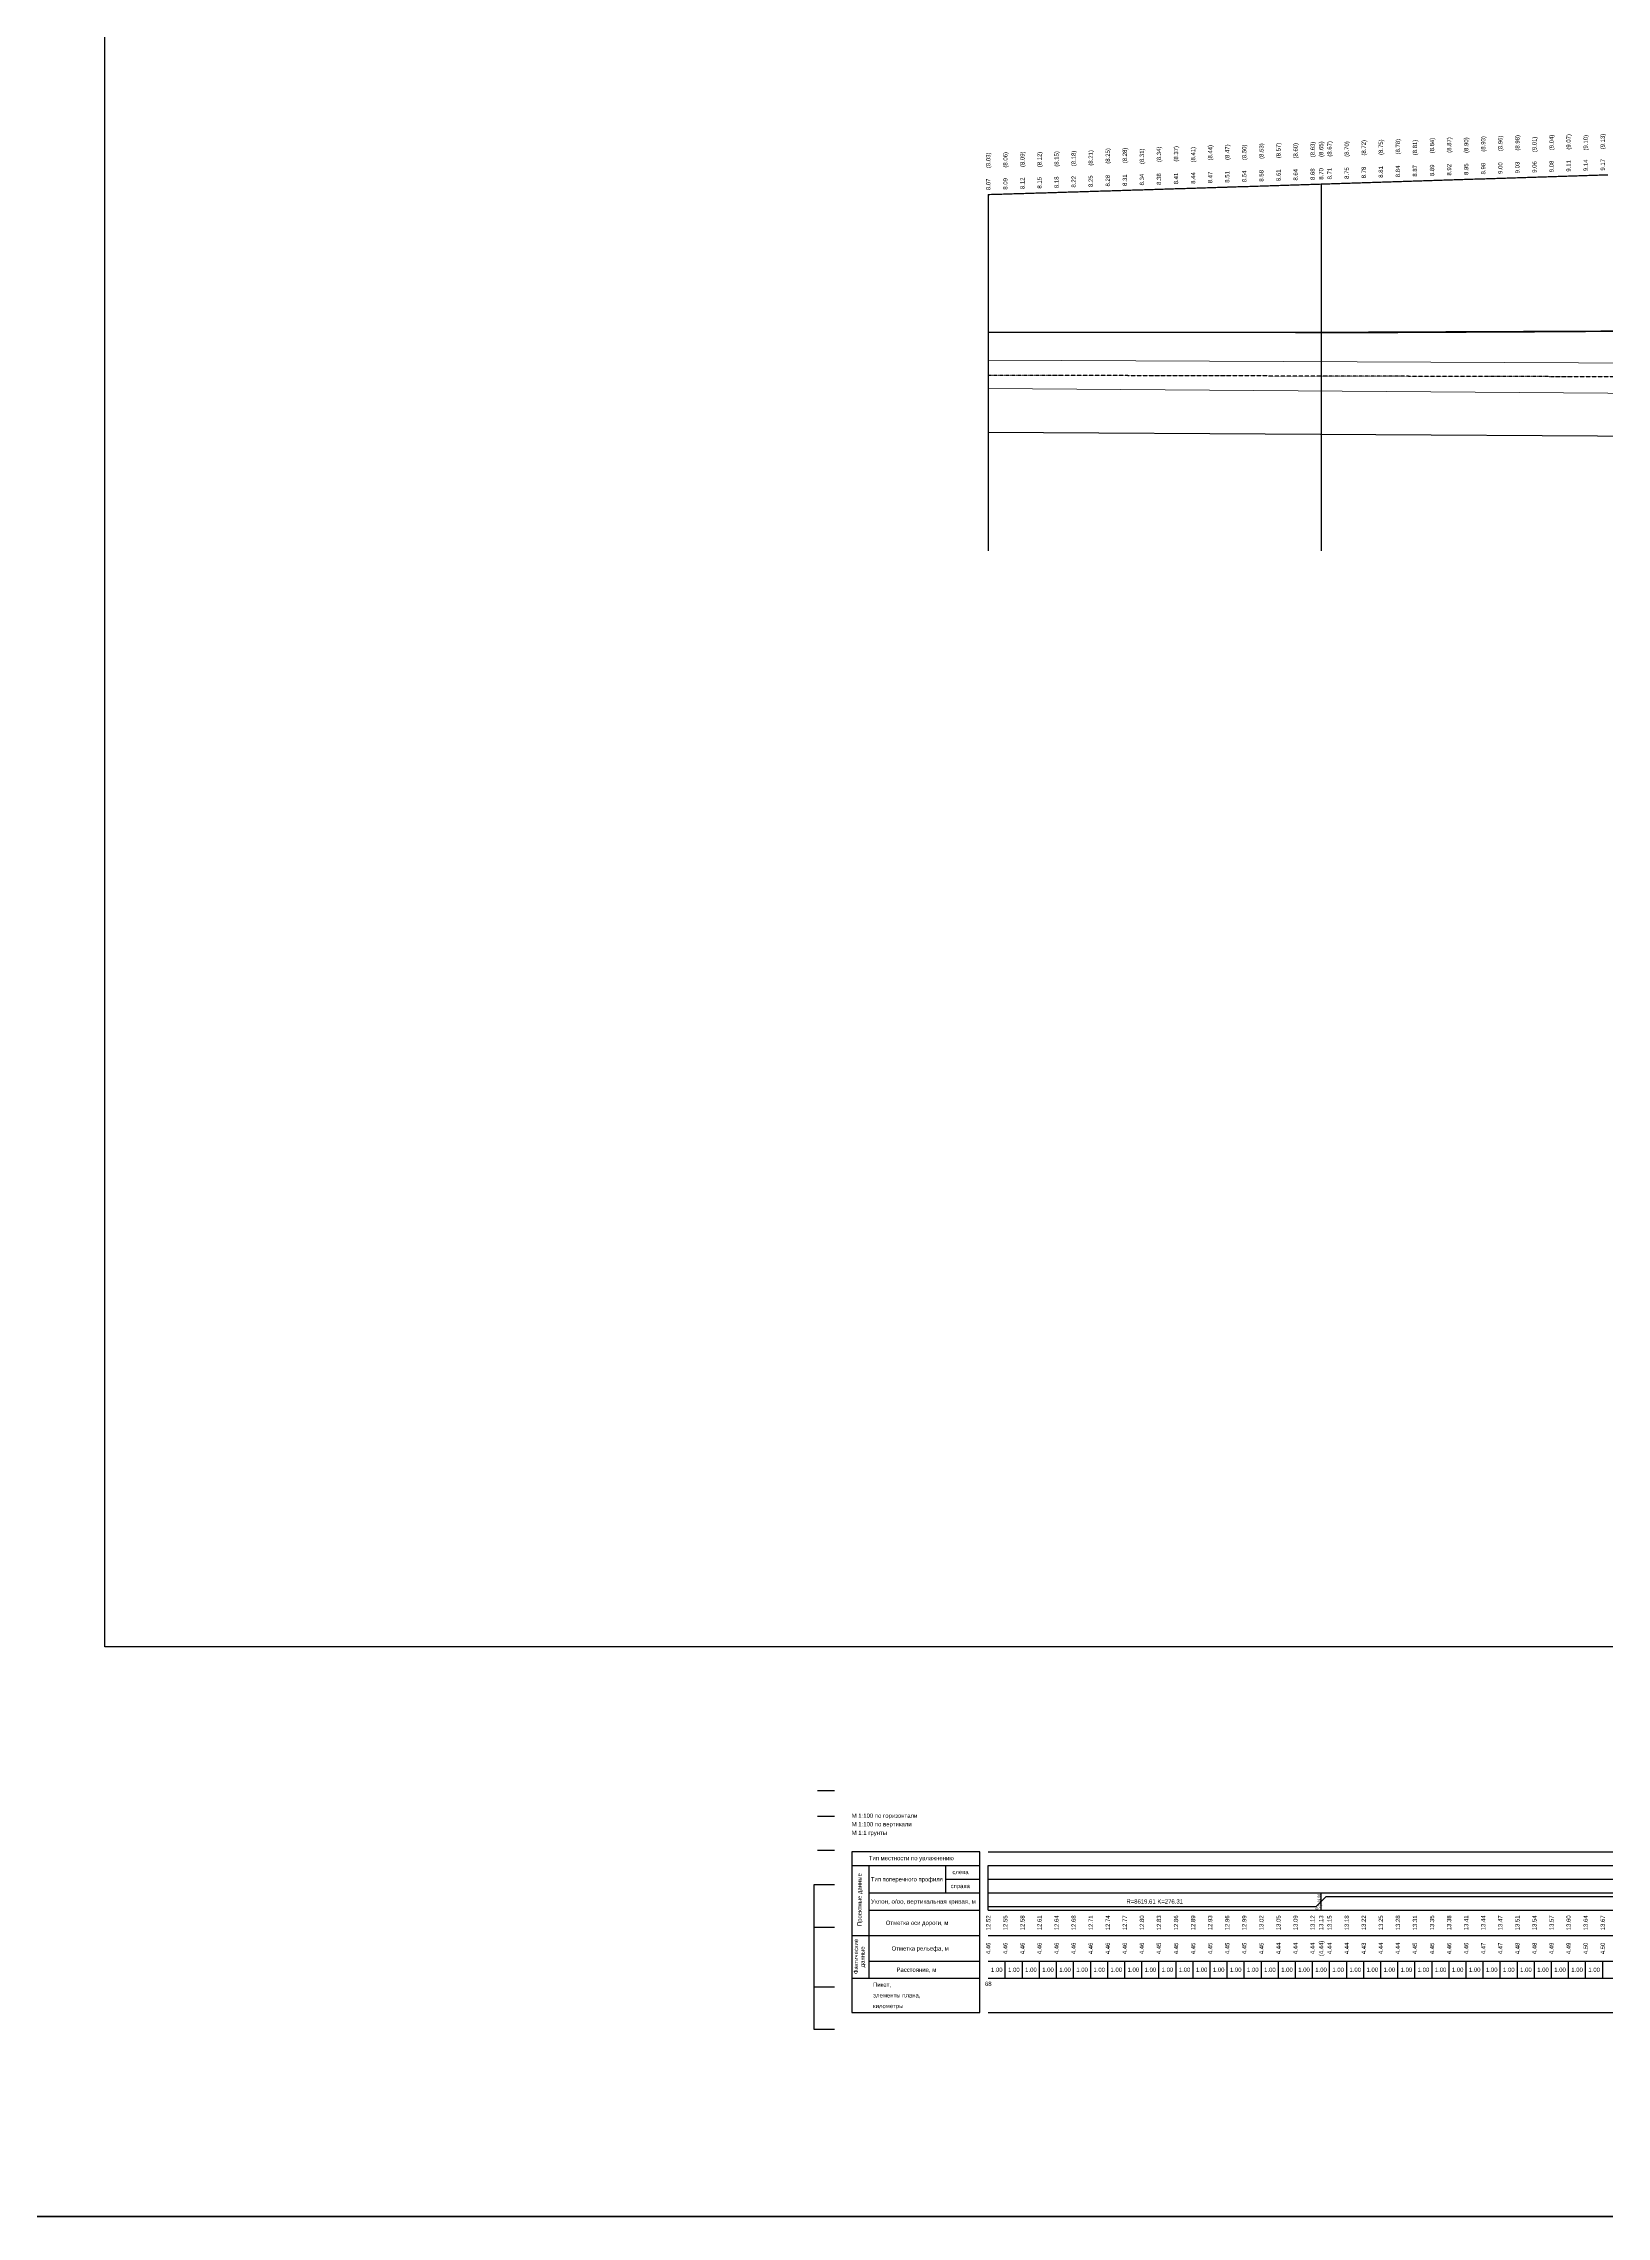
# Model space of a CAD drawing. Header units: millimetres. Extents: x 265754 to 14267433, y -6145605 to 2433772.
# Drawn here: x 6543053 to 6634633, y -105940 to 21363 of the extents above; entities that cross this region are included whole.
import ezdxf
from ezdxf.enums import TextEntityAlignment as Align

# ---------------------------------------------------------------- set-up
doc = ezdxf.new("R2010")
doc.units = ezdxf.units.MM
doc.linetypes.add('ACAD_ISO10W100', pattern=[18.5, 12, -3, 0.5, -3])
for name, color, linetype, lineweight in [('1-Бетон', 106, 'Continuous', 35), ('1-Штриховка', 8, 'Continuous', 9), ('ИС_Размер', 3, 'Continuous', 18)]:
    doc.layers.add(name, color=color, linetype=linetype, lineweight=lineweight)
for name, color, linetype in [('Геология', 250, 'Continuous'), ('Красные отметки', 1, 'Continuous'), ('Красный профиль', 1, 'Continuous'), ('Пикеты', 7, 'Continuous'), ('Рабочие отметки', 7, 'Continuous'), ('Рабочие отметки доп.', 7, 'Continuous'), ('Таблица', 7, 'Continuous'), ('Черные отметки', 3, 'Continuous'), ('Черный профиль', 3, 'Continuous')]:
    doc.layers.add(name, color=color, linetype=linetype)
doc.styles.get("Standard").update_dxf_attribs({"font": 'arial.ttf'})

# ---------------------------------------------------------------- blocks, each defined once
blk = doc.blocks.new('геол пр')
at = {"layer": '1-Штриховка', "linetype": 'Continuous'}
for p, q in [((-300000, -4091), (-282263, -4109)), ((-282263, -4109), (-264115, -4020)), ((-264115, -4020), (-245966, -3956)), ((-300000, -5750), (-84129, -6642)), ((-300000, -7392), (-84129, -9042))]:
    blk.add_line(p, q, dxfattribs=at)
at = {"layer": 'Defpoints', "color": 1, "linetype": 'Continuous'}
blk.add_line((-300000, -9965), (-248376, -10267), dxfattribs=at)
at = {"layer": 'Геология', "color": 5, "linetype": 'ACAD_ISO10W100', "lineweight": 25}
blk.add_line((-84129, -7142), (-300000, -6629), dxfattribs=at)

msp = doc.modelspace()

# ---------------------------------------------------------------- linework, layer by layer
at = {"linetype": 'Continuous'}
for p, q in [((6588408.6098, -80983.4055), (6589408.6098, -80983.4055)), ((6588408.6098, -82483.4055), (6589408.6098, -82483.4055)), ((6588408.6098, -84483.4055), (6589408.6098, -84483.4055)), ((6588208.6098, -88983.4055), (6589408.6098, -88983.4055)), ((6588208.6098, -92483.4055), (6589408.6098, -92483.4055))]:
    msp.add_line(p, q, dxfattribs=at)
at = {"color": 1}
msp.add_lwpolyline([(6546658.009, 91146.6249), (7115680.6605, 91146.6249), (7115680.6605, -72566.6945), (6546658.009, -72566.6945)], close=True, dxfattribs=at)
at = {"linetype": 'Continuous', "flags": 128}
msp.add_lwpolyline([(6589408.6098, -94983.4055), (6588208.6098, -94983.4055), (6588208.6098, -86483.4055), (6589408.6098, -86483.4055)], dxfattribs=at)
at = {"layer": 'Красные отметки', "linetype": 'Continuous'}
for p, q in [((6598408.6098, -87983.4055), (6598408.6098, -86983.4055)), ((6598408.6098, -87783.4055), (6617613.1145, -87783.4055)), ((6617613.1145, -87783.4055), (6617913.1145, -87483.4055)), ((6617913.1145, -87983.4055), (6617913.1145, -86983.4055)), ((6618213.1145, -87183.4055), (6617913.1145, -87483.4055)), ((6618213.1145, -87183.4055), (6761841.5182, -87183.4055))]:
    msp.add_line(p, q, dxfattribs=at)
at = {"layer": 'Красный профиль', "linetype": 'Continuous'}
for p, q in [((6617913.1145, 13130.9344), (6617913.1145, -8355.6705)), ((6598408.6098, 12518.7349), (6598408.6098, -8355.6705))]:
    msp.add_line(p, q, dxfattribs=at)
at = {"layer": 'Красный профиль', "linetype": 'Continuous', "flags": 128}
msp.add_lwpolyline([(6598408.6098, 12518.7349), (6598508.1225, 12521.7463), (6598607.6353, 12524.7589), (6598707.1481, 12527.7726), (6598806.6609, 12530.7875), (6598906.1737, 12533.8036), (6599005.6864, 12536.8207), (6599105.1992, 12539.8391), (6599204.712, 12542.8586), (6599304.2248, 12545.8792), (6599403.7376, 12548.901), (6599408.6098, 12549.0489), (6599503.2503, 12551.9239), (6599602.7631, 12554.948), (6599702.2759, 12557.9732), (6599801.7887, 12560.9996), (6599901.3015, 12564.0271), (6600000.8142, 12567.0558), (6600100.327, 12570.0856), (6600199.8398, 12573.1166), (6600299.3526, 12576.1487), (6600398.8653, 12579.182), (6600408.6098, 12579.4791), (6600498.3781, 12582.2164), (6600597.8909, 12585.252), (6600697.4037, 12588.2887), (6600796.9165, 12591.3265), (6600896.4292, 12594.3656), (6600995.942, 12597.4057), (6601095.4548, 12600.447), (6601194.9676, 12603.4895), (6601294.4804, 12606.5331), (6601393.9931, 12609.5779), (6601408.6098, 12610.0252), (6601493.5059, 12612.6238), (6601593.0187, 12615.6708), (6601692.5315, 12618.719), (6601792.0443, 12621.7684), (6601891.557, 12624.8189), (6601991.0698, 12627.8705), (6602090.5826, 12630.9233), (6602190.0954, 12633.9773), (6602289.6082, 12637.0324), (6602389.1209, 12640.0886), (6602408.6098, 12640.6873), (6602488.6337, 12643.146), (6602588.1465, 12646.2046), (6602687.6593, 12649.2643), (6602787.172, 12652.3251), (6602886.6848, 12655.3871), (6602986.1976, 12658.4502), (6603085.7104, 12661.5145), (6603185.2232, 12664.58), (6603284.7359, 12667.6466), (6603384.2487, 12670.7143), (6603408.6098, 12671.4655), (6603483.7615, 12673.7832), (6603583.2743, 12676.8532), (6603682.7871, 12679.9244), (6603782.2998, 12682.9967), (6603881.8126, 12686.0702), (6603981.3254, 12689.1448), (6604080.8382, 12692.2206), (6604180.351, 12695.2975), (6604279.8637, 12698.3756), (6604379.3765, 12701.4548), (6604408.6098, 12702.3596), (6604478.8893, 12704.5352), (6604578.4021, 12707.6167), (6604677.9148, 12710.6994), (6604777.4276, 12713.7832), (6604876.9404, 12716.8682), (6604976.4532, 12719.9543), (6605075.966, 12723.0416), (6605175.4787, 12726.13), (6605274.9915, 12729.2196), (6605374.5043, 12732.3103), (6605408.6098, 12733.3698), (6605474.0171, 12735.4021), (6605573.5299, 12738.4952), (6605673.0426, 12741.5893), (6605772.5554, 12744.6846), (6605872.0682, 12747.7811), (6605971.581, 12750.8787), (6606071.0938, 12753.9774), (6606170.6065, 12757.0774), (6606270.1193, 12760.1784), (6606369.6321, 12763.2806), (6606408.6098, 12764.496), (6606469.1449, 12766.384), (6606568.6576, 12769.4885), (6606668.1704, 12772.5941), (6606767.6832, 12775.7009), (6606867.196, 12778.8089), (6606966.7088, 12781.9179), (6607066.2215, 12785.0282), (6607165.7343, 12788.1396), (6607265.2471, 12791.2521), (6607364.7599, 12794.3658), (6607408.6098, 12795.7382), (6607464.2727, 12797.4807), (6607563.7854, 12800.5966), (6607663.2982, 12803.7138), (6607762.811, 12806.8321), (6607862.3238, 12809.9515), (6607961.8366, 12813.0721), (6608061.3493, 12816.1938), (6608160.8621, 12819.3167), (6608260.3749, 12822.4407), (6608359.8877, 12825.5659), (6608408.6098, 12827.0964), (6608459.4005, 12828.6922), (6608558.9132, 12831.8197), (6608658.426, 12834.9483), (6608757.9388, 12838.0781), (6608857.4516, 12841.209), (6608956.9643, 12844.3411), (6609056.4771, 12847.4743), (6609155.9899, 12850.6087), (6609255.5027, 12853.7442), (6609355.0155, 12856.8809), (6609408.6098, 12858.5707), (6609454.5282, 12860.0187), (6609554.041, 12863.1577), (6609653.5538, 12866.2978), (6609753.0666, 12869.4391), (6609852.5794, 12872.5815), (6609952.0921, 12875.725), (6610051.6049, 12878.8697), (6610151.1177, 12882.0156), (6610250.6305, 12885.1626), (6610350.1433, 12888.3108), (6610408.6098, 12890.1609), (6610449.656, 12891.4601), (6610549.1688, 12894.6105), (6610648.6816, 12897.7621), (6610748.1944, 12900.9149), (6610847.7071, 12904.0688), (6610947.2199, 12907.2238), (6611046.7327, 12910.38), (6611146.2455, 12913.5374), (6611245.7583, 12916.6959), (6611345.271, 12919.8555), (6611408.6098, 12921.8672), (6611444.7838, 12923.0163), (6611544.2966, 12926.1783), (6611643.8094, 12929.3414), (6611743.3222, 12932.5056), (6611842.8349, 12935.671), (6611942.3477, 12938.8375), (6612041.8605, 12942.0052), (6612141.3733, 12945.174), (6612240.8861, 12948.344), (6612340.3988, 12951.5152), (6612408.6098, 12953.6895), (6612439.9116, 12954.6874), (6612539.4244, 12957.8609), (6612638.9372, 12961.0355), (6612738.4499, 12964.2112), (6612837.9627, 12967.3881), (6612937.4755, 12970.5661), (6613036.9883, 12973.7453), (6613136.5011, 12976.9256), (6613236.0138, 12980.1071), (6613335.5266, 12983.2897), (6613408.6098, 12985.6278), (6613435.0394, 12986.4735), (6613534.5522, 12989.6584), (6613634.065, 12992.8445), (6613733.5777, 12996.0317), (6613833.0905, 12999.22), (6613932.6033, 13002.4096), (6614032.1161, 13005.6002), (6614131.6289, 13008.792), (6614231.1416, 13011.985), (6614330.6544, 13015.1791), (6614408.6098, 13017.6821), (6614430.1672, 13018.3744), (6614529.68, 13021.5708), (6614629.1928, 13024.7683), (6614728.7055, 13027.967), (6614828.2183, 13031.1669), (6614927.7311, 13034.3679), (6615027.2439, 13037.5701), (6615126.7566, 13040.7734), (6615226.2694, 13043.9778), (6615325.7822, 13047.1834), (6615408.6098, 13049.8524), (6615425.295, 13050.3902), (6615524.8078, 13053.5981), (6615624.3205, 13056.8071), (6615723.8333, 13060.0173), (6615823.3461, 13063.2287), (6615922.8589, 13066.4411), (6616022.3717, 13069.6548), (6616121.8844, 13072.8696), (6616221.3972, 13076.0855), (6616320.91, 13079.3026), (6616408.6098, 13082.1388), (6616420.4228, 13082.5208), (6616519.9356, 13085.7402), (6616619.4483, 13088.9608), (6616718.9611, 13092.1825), (6616818.4739, 13095.4053), (6616917.9867, 13098.6293), (6617017.4994, 13101.8544), (6617117.0122, 13105.0807), (6617216.525, 13108.3081), (6617316.0378, 13111.5367), (6617408.6098, 13114.5411), (6617415.5506, 13114.7664), (6617515.0633, 13117.9973), (6617614.5761, 13121.2293), (6617714.0889, 13124.4625), (6617813.6017, 13127.6968), (6617913.1145, 13130.9344), (6618013.0647, 13134.1846), (6618113.015, 13137.4346), (6618212.9653, 13140.6844), (6618312.9156, 13143.9341), (6618408.6098, 13147.0452), (6618412.8659, 13147.1836), (6618512.8161, 13150.4329), (6618612.7664, 13153.682), (6618712.7167, 13156.931), (6618812.667, 13160.1798), (6618912.6173, 13163.4284), (6619012.5675, 13166.6768), (6619112.5178, 13169.9251), (6619212.4681, 13173.1732), (6619312.4184, 13176.4211), (6619408.6098, 13179.5467), (6619412.3687, 13179.6688), (6619512.3189, 13182.9164), (6619612.2692, 13186.1638), (6619712.2195, 13189.411), (6619812.1698, 13192.658), (6619912.1201, 13195.9049), (6620012.0703, 13199.1516), (6620112.0206, 13202.3981), (6620211.9709, 13205.6444), (6620311.9212, 13208.8906), (6620408.6098, 13212.0307), (6620411.8715, 13212.1366), (6620511.8218, 13215.3824), (6620611.772, 13218.628), (6620711.7223, 13221.8735), (6620811.6726, 13225.1188), (6620911.6229, 13228.3639), (6621011.5732, 13231.6088), (6621111.5234, 13234.8536), (6621211.4737, 13238.0982), (6621311.424, 13241.3426), (6621408.6098, 13244.4971), (6621411.3743, 13244.5869), (6621511.3246, 13247.8309), (6621611.2748, 13251.0748), (6621711.2251, 13254.3185), (6621811.1754, 13257.5621), (6621911.1257, 13260.8054), (6622011.076, 13264.0486), (6622111.0262, 13267.2916), (6622210.9765, 13270.5345), (6622310.9268, 13273.7772), (6622408.6098, 13276.9461), (6622410.8771, 13277.0196), (6622510.8274, 13280.262), (6622610.7776, 13283.5041), (6622710.7279, 13286.7461), (6622810.6782, 13289.9879), (6622910.6285, 13293.2295), (6623010.5788, 13296.4709), (6623110.529, 13299.7122), (6623210.4793, 13302.9533), (6623310.4296, 13306.1942), (6623408.6098, 13309.3776), (6623410.3799, 13309.435), (6623510.3302, 13312.6755), (6623610.2804, 13315.9159), (6623710.2307, 13319.1561), (6623810.181, 13322.3962), (6623910.1313, 13325.6361), (6624010.0816, 13328.8757), (6624110.0318, 13332.1153), (6624209.9821, 13335.3546), (6624309.9324, 13338.5938), (6624408.6098, 13341.7915), (6624409.8827, 13341.8328), (6624509.833, 13345.0716), (6624609.7832, 13348.3102), (6624709.7335, 13351.5487), (6624809.6838, 13354.787), (6624909.6341, 13358.0251), (6625009.5844, 13361.2631), (6625109.5346, 13364.5008), (6625209.4849, 13367.7384), (6625309.4352, 13370.9759), (6625408.6098, 13374.188), (6625409.3855, 13374.2131), (6625509.3358, 13377.4502), (6625609.286, 13380.6871), (6625709.2363, 13383.9238), (6625809.1866, 13387.1604), (6625909.1369, 13390.3967), (6626009.0872, 13393.6329), (6626109.0375, 13396.8689), (6626208.9877, 13400.1048), (6626308.938, 13403.3405), (6626408.6098, 13406.567), (6626408.8883, 13406.576), (6626508.8386, 13409.8113), (6626608.7889, 13413.0464), (6626708.7391, 13416.2814), (6626808.6894, 13419.5162), (6626908.6397, 13422.7508), (6627008.59, 13425.9853), (6627108.5403, 13429.2196), (6627208.4905, 13432.4537), (6627308.4408, 13435.6876), (6627408.3911, 13438.9213), (6627408.6098, 13438.9284), (6627508.3414, 13442.1549), (6627608.2917, 13445.3883), (6627708.2419, 13448.6215), (6627808.1922, 13451.8546), (6627908.1425, 13455.0875), (6628008.0928, 13458.3202), (6628108.0431, 13461.5527), (6628207.9933, 13464.7851), (6628307.9436, 13468.0172), (6628407.8939, 13471.2492), (6628408.6098, 13471.2724), (6628507.8442, 13474.4811), (6628607.7945, 13477.7127), (6628707.7447, 13480.9442), (6628807.695, 13484.1755), (6628907.6453, 13487.4066), (6629007.5956, 13490.6376), (6629107.5459, 13493.8683), (6629207.4961, 13497.099), (6629307.4464, 13500.3294), (6629407.3967, 13503.5596), (6629408.6098, 13503.5988), (6629507.347, 13506.7897), (6629607.2973, 13510.0196), (6629707.2475, 13513.2493), (6629807.1978, 13516.4789), (6629907.1481, 13519.7083), (6630007.0984, 13522.9375), (6630107.0487, 13526.1665), (6630206.9989, 13529.3954), (6630306.9492, 13532.624), (6630406.8995, 13535.8526), (6630408.6098, 13535.9078), (6630506.8498, 13539.0809), (6630606.8001, 13542.309), (6630706.7503, 13545.537), (6630806.7006, 13548.7648), (6630906.6509, 13551.9925), (6631006.6012, 13555.2199), (6631106.5515, 13558.4472), (6631206.5018, 13561.6743), (6631306.452, 13564.9012), (6631406.4023, 13568.128), (6631408.6098, 13568.1993), (6631506.3526, 13571.3546), (6631606.3029, 13574.581), (6631706.2532, 13577.8072), (6631806.2034, 13581.0333), (6631906.1537, 13584.2592), (6632006.104, 13587.4849), (6632106.0543, 13590.7104), (6632206.0046, 13593.9358), (6632305.9548, 13597.1609), (6632405.9051, 13600.3859), (6632408.6098, 13600.4732), (6632505.8554, 13603.6108), (6632605.8057, 13606.8354), (6632705.756, 13610.0599), (6632805.7062, 13613.2842), (6632905.6565, 13616.5084), (6633005.6068, 13619.7323), (6633105.5571, 13622.9561), (6633205.5074, 13626.1797), (6633305.4576, 13629.4032), (6633405.4079, 13632.6264), (6633408.6098, 13632.7297), (6633505.3582, 13635.8495), (6633605.3085, 13639.0724), (6633705.2588, 13642.2951), (6633805.209, 13645.5177), (6633905.1593, 13648.7401), (6634005.1096, 13651.9623), (6634105.0599, 13655.1843), (6634205.0102, 13658.4062), (6634304.9604, 13661.6279), (6634404.9107, 13664.8494), (6634408.6098, 13664.9686), (6634504.861, 13668.0707), (6634604.8113, 13671.2919), (6634704.7616, 13674.5129)], dxfattribs=at)
at = {"layer": 'Таблица', "linetype": 'Continuous'}
for p, q in [((6598408.6098, -84583.4055), (6998408.6098, -84583.4055)), ((6598408.6098, -86183.4055), (6598408.6098, -85383.4055)), ((6598408.6098, -85383.4055), (6998408.6098, -85383.4055)), ((6598408.6098, -86983.4055), (6598408.6098, -86183.4055)), ((6598408.6098, -86183.4055), (6998408.6098, -86183.4055)), ((6598408.6098, -86983.4055), (6998408.6098, -86983.4055)), ((6598408.6098, -87983.4055), (6998408.6098, -87983.4055)), ((6598408.6098, -89483.4055), (6998408.6098, -89483.4055)), ((6598408.6098, -90983.4055), (6998408.6098, -90983.4055)), ((6598408.6098, -91983.4055), (6998408.6098, -91983.4055)), ((6598408.6098, -93983.4055), (6998408.6098, -93983.4055))]:
    msp.add_line(p, q, dxfattribs=at)
at = {"layer": 'Таблица', "linetype": 'Continuous', "flags": 128}
for points in [[(6590408.6098, -84583.4055), (6590408.6098, -93983.4055)], [(6597908.6098, -84583.4055), (6590408.6098, -84583.4055)], [(6597908.6098, -93983.4055), (6597908.6098, -84583.4055)], [(6590408.6098, -85383.4055), (6597908.6098, -85383.4055)], [(6591408.6098, -85383.4055), (6591408.6098, -91983.4055)], [(6595908.6098, -85383.4055), (6595908.6098, -86983.4055)], [(6595908.6098, -86183.4055), (6597908.6098, -86183.4055)], [(6591408.6098, -86983.4055), (6597908.6098, -86983.4055)], [(6591408.6098, -87983.4055), (6597908.6098, -87983.4055)], [(6590408.6098, -89483.4055), (6597908.6098, -89483.4055)], [(6591408.6098, -90983.4055), (6597908.6098, -90983.4055)], [(6590408.6098, -91983.4055), (6597908.6098, -91983.4055)], [(6590408.6098, -93983.4055), (6597908.6098, -93983.4055)]]:
    msp.add_lwpolyline(points, dxfattribs=at)
at = {"layer": 'Черные отметки', "linetype": 'Continuous'}
for p, q in [((6599408.6098, -91983.4055), (6599408.6098, -90983.4055)), ((6600408.6098, -91983.4055), (6600408.6098, -90983.4055)), ((6601408.6098, -91983.4055), (6601408.6098, -90983.4055)), ((6602408.6098, -91983.4055), (6602408.6098, -90983.4055)), ((6603408.6098, -91983.4055), (6603408.6098, -90983.4055)), ((6604408.6098, -91983.4055), (6604408.6098, -90983.4055)), ((6605408.6098, -91983.4055), (6605408.6098, -90983.4055)), ((6606408.6098, -91983.4055), (6606408.6098, -90983.4055)), ((6607408.6098, -91983.4055), (6607408.6098, -90983.4055)), ((6608408.6098, -91983.4055), (6608408.6098, -90983.4055)), ((6609408.6098, -91983.4055), (6609408.6098, -90983.4055)), ((6610408.6098, -91983.4055), (6610408.6098, -90983.4055)), ((6611408.6098, -91983.4055), (6611408.6098, -90983.4055)), ((6612408.6098, -91983.4055), (6612408.6098, -90983.4055)), ((6613408.6098, -91983.4055), (6613408.6098, -90983.4055)), ((6614408.6098, -91983.4055), (6614408.6098, -90983.4055)), ((6615408.6098, -91983.4055), (6615408.6098, -90983.4055)), ((6616408.6098, -91983.4055), (6616408.6098, -90983.4055)), ((6617408.6098, -91983.4055), (6617408.6098, -90983.4055)), ((6618408.6098, -91983.4055), (6618408.6098, -90983.4055)), ((6619408.6098, -91983.4055), (6619408.6098, -90983.4055)), ((6620408.6098, -91983.4055), (6620408.6098, -90983.4055)), ((6621408.6098, -91983.4055), (6621408.6098, -90983.4055)), ((6622408.6098, -91983.4055), (6622408.6098, -90983.4055)), ((6623408.6098, -91983.4055), (6623408.6098, -90983.4055)), ((6624408.6098, -91983.4055), (6624408.6098, -90983.4055)), ((6625408.6098, -91983.4055), (6625408.6098, -90983.4055)), ((6626408.6098, -91983.4055), (6626408.6098, -90983.4055)), ((6627408.6098, -91983.4055), (6627408.6098, -90983.4055)), ((6628408.6098, -91983.4055), (6628408.6098, -90983.4055)), ((6629408.6098, -91983.4055), (6629408.6098, -90983.4055)), ((6630408.6098, -91983.4055), (6630408.6098, -90983.4055)), ((6631408.6098, -91983.4055), (6631408.6098, -90983.4055)), ((6632408.6098, -91983.4055), (6632408.6098, -90983.4055)), ((6633408.6098, -91983.4055), (6633408.6098, -90983.4055)), ((6634408.6098, -91983.4055), (6634408.6098, -90983.4055))]:
    msp.add_line(p, q, dxfattribs=at)
at = {"layer": 'Черный профиль', "linetype": 'Continuous', "flags": 128}
msp.add_lwpolyline([(6598408.6098, 4451.4373), (6598408.6098, 4451.4373), (6599408.6098, 4455.5477), (6600408.6098, 4458.6385), (6601408.6098, 4458.6762), (6602408.6098, 4457.5575), (6603408.6098, 4456.4304), (6604408.6098, 4455.2952), (6605408.6098, 4454.1517), (6606408.6098, 4452.9999), (6607408.6098, 4451.8399), (6608408.6098, 4450.6716), (6609408.6098, 4449.4951), (6610408.6098, 4448.3104), (6611408.6098, 4447.1174), (6612408.6098, 4445.9162), (6613408.6098, 4444.582), (6614408.6098, 4442.5948), (6615408.6098, 4440.6002), (6616408.6098, 4438.5983), (6617408.6098, 4436.5889), (6618408.6098, 4434.5722), (6619408.6098, 4432.5481), (6620408.6098, 4430.5167), (6621408.6098, 4431.666), (6622408.6098, 4436.9625), (6623408.6098, 4442.2513), (6624408.6098, 4447.5325), (6625408.6098, 4452.8061), (6626408.6098, 4458.072), (6627408.6098, 4463.3303), (6628408.6098, 4468.5809), (6629408.6098, 4473.8239), (6630408.6098, 4479.0592), (6631408.6098, 4484.2868), (6632408.6098, 4489.5067), (6633408.6098, 4494.7189), (6634408.6098, 4499.9233), (6635408.6098, 4504.8796)], dxfattribs=at)

# ---------------------------------------------------------------- texts
at = {"layer": 'Красные отметки', "linetype": 'Continuous', "width": 0.8}
msp.add_text('R=8619.61 K=276.31', height=250, dxfattribs=at).set_placement((6608160.8621, -87483.4055), align=Align.MIDDLE_CENTER)
msp.add_text('32.52', height=150, rotation=45.000001261, dxfattribs=at).set_placement((6617708.4698, -87758.7608), align=Align.TOP_CENTER)
msp.add_text('19.50', height=150, rotation=90.000002493, dxfattribs=at).set_placement((6617863.1145, -87028.8601), align=Align.RIGHT)
for s, p in [('12.52', (6598408.6098, -88733.4055)), ('12.55', (6599408.6098, -88733.4055)), ('12.58', (6600408.6098, -88733.4055)), ('12.61', (6601408.6098, -88733.4055)), ('12.64', (6602408.6098, -88733.4055)), ('12.68', (6603408.6098, -88733.4055)), ('12.71', (6604408.6098, -88733.4055)), ('12.74', (6605408.6098, -88733.4055)), ('12.77', (6606408.6098, -88733.4055)), ('12.80', (6607408.6098, -88733.4055)), ('12.83', (6608408.6098, -88733.4055)), ('12.86', (6609408.6098, -88733.4055)), ('12.89', (6610408.6098, -88733.4055)), ('12.93', (6611408.6098, -88733.4055)), ('12.96', (6612408.6098, -88733.4055)), ('12.99', (6613408.6098, -88733.4055)), ('13.02', (6614408.6098, -88733.4055)), ('13.05', (6615408.6098, -88733.4055)), ('13.09', (6616408.6098, -88733.4055)), ('13.12', (6617408.6098, -88733.4055)), ('13.13', (6617913.1145, -88733.4055)), ('13.15', (6618408.6098, -88733.4055)), ('13.18', (6619408.6098, -88733.4055)), ('13.22', (6620408.6098, -88733.4055)), ('13.25', (6621408.6098, -88733.4055)), ('13.28', (6622408.6098, -88733.4055)), ('13.31', (6623408.6098, -88733.4055)), ('13.35', (6624408.6098, -88733.4055)), ('13.38', (6625408.6098, -88733.4055)), ('13.41', (6626408.6098, -88733.4055)), ('13.44', (6627408.6098, -88733.4055)), ('13.47', (6628408.6098, -88733.4055)), ('13.51', (6629408.6098, -88733.4055)), ('13.54', (6630408.6098, -88733.4055)), ('13.57', (6631408.6098, -88733.4055)), ('13.60', (6632408.6098, -88733.4055)), ('13.64', (6633408.6098, -88733.4055)), ('13.67', (6634408.6098, -88733.4055))]:
    msp.add_text(s, height=250, rotation=90.000002493, dxfattribs=at).set_placement(p, align=Align.MIDDLE_CENTER)
at = {"layer": 'Пикеты', "linetype": 'Continuous', "width": 0.8}
msp.add_text('68', height=250, dxfattribs=at).set_placement((6598408.6098, -92429.9288), align=Align.CENTER)
at = {"layer": 'Рабочие отметки', "linetype": 'Continuous'}
for s, p in [('8.68', (6617408.6098, 13364.5411)), ('8.70', (6617913.1145, 13380.9344)), ('8.71', (6618408.6098, 13397.0452)), ('8.75', (6619408.6098, 13429.5467)), ('8.78', (6620408.6098, 13462.0307)), ('8.81', (6621408.6098, 13494.4971)), ('8.84', (6622408.6098, 13526.9461)), ('8.87', (6623408.6098, 13559.3776)), ('8.89', (6624408.6098, 13591.7915)), ('8.92', (6625408.6098, 13624.188)), ('8.95', (6626408.6098, 13656.567)), ('8.98', (6627408.6098, 13688.9284)), ('9.00', (6628408.6098, 13721.2724)), ('9.03', (6629408.6098, 13753.5988)), ('9.06', (6630408.6098, 13785.9078)), ('9.08', (6631408.6098, 13818.1993)), ('9.11', (6632408.6098, 13850.4732)), ('9.14', (6633408.6098, 13882.7297)), ('9.17', (6634408.6098, 13914.9686)), ('8.07', (6598408.6098, 12768.7349)), ('8.09', (6599408.6098, 12799.0489)), ('8.12', (6600408.6098, 12829.4791)), ('8.15', (6601408.6098, 12860.0252)), ('8.18', (6602408.6098, 12890.6873)), ('8.22', (6603408.6098, 12921.4655)), ('8.25', (6604408.6098, 12952.3596)), ('8.28', (6605408.6098, 12983.3698)), ('8.31', (6606408.6098, 13014.496)), ('8.34', (6607408.6098, 13045.7382)), ('8.38', (6608408.6098, 13077.0964)), ('8.41', (6609408.6098, 13108.5707)), ('8.44', (6610408.6098, 13140.1609)), ('8.47', (6611408.6098, 13171.8672)), ('8.51', (6612408.6098, 13203.6895)), ('8.54', (6613408.6098, 13235.6278)), ('8.58', (6614408.6098, 13267.6821)), ('8.61', (6615408.6098, 13299.8524)), ('8.64', (6616408.6098, 13332.1388))]:
    msp.add_text(s, height=250, rotation=90.000002493, dxfattribs=at).set_placement(p, align=Align.MIDDLE_LEFT)
at = {"layer": 'Рабочие отметки доп.', "linetype": 'Continuous'}
for s, p in [('(8.34)', (6608408.6098, 14410.4298)), ('(8.37)', (6609408.6098, 14441.904)), ('(8.41)', (6610408.6098, 14390.1609)), ('(8.44)', (6611408.6098, 14505.2005)), ('(8.47)', (6612408.6098, 14537.0228)), ('(8.50)', (6613408.6098, 14527.2945)), ('(8.53)', (6614408.6098, 14601.0154)), ('(8.57)', (6615408.6098, 14633.1857)), ('(8.60)', (6616408.6098, 14623.8055)), ('(8.63)', (6617408.6098, 14697.8744)), ('(8.65)', (6617913.1145, 14714.2677)), ('(8.67)', (6618408.6098, 14730.3785)), ('(8.70)', (6619408.6098, 14721.2134)), ('(8.72)', (6620408.6098, 14795.364)), ('(8.75)', (6621408.6098, 14827.8304)), ('(8.78)', (6622408.6098, 14860.2794)), ('(8.81)', (6623408.6098, 14809.3776)), ('(8.84)', (6624408.6098, 14925.1248)), ('(8.87)', (6625408.6098, 14957.5213)), ('(8.90)', (6626408.6098, 14948.2337)), ('(8.93)', (6627408.6098, 15022.2617)), ('(8.96)', (6628408.6098, 15054.6057)), ('(8.98)', (6629408.6098, 15086.9321)), ('(9.01)', (6630408.6098, 14994.2411)), ('(9.04)', (6631408.6098, 15109.866)), ('(9.07)', (6632408.6098, 15142.1399)), ('(9.10)', (6633408.6098, 15091.063)), ('(9.13)', (6634408.6098, 15164.9686)), ('(8.03)', (6598408.6098, 14060.4016)), ('(8.06)', (6599408.6098, 14090.7157)), ('(8.09)', (6600408.6098, 14121.1458)), ('(8.12)', (6601408.6098, 14110.0252)), ('(8.15)', (6602408.6098, 14140.6873)), ('(8.18)', (6603408.6098, 14171.4655)), ('(8.21)', (6604408.6098, 14202.3596)), ('(8.25)', (6605408.6098, 14316.7031)), ('(8.28)', (6606408.6098, 14347.8293)), ('(8.31)', (6607408.6098, 14295.7382))]:
    msp.add_text(s, height=250, rotation=90.000002493, dxfattribs=at).set_placement(p, align=Align.MIDDLE_LEFT)
at = {"layer": 'Таблица', "linetype": 'Continuous', "width": 0.8}
for s, p in [('М 1:100 по горизонтали', (6590408.6098, -82583.4055)), ('М 1:100 по вертикали', (6590408.6098, -83083.4055)), ('М 1:1 грунты', (6590408.6098, -83583.4055)), ('Тип местности по увлажнению', (6591408.6098, -85067.4507)), ('справа', (6596202.5209, -86702.6058)), ('слева', (6596306.7477, -85883.0039)), ('Отметка оси дороги, м', (6592402.2816, -88858.4055)), ('Отметка рельефа, м', (6592746.663, -90358.4055)), ('Расстояние, м', (6593031.1519, -91608.4055)), ('элементы плана,', (6591658.6098, -93108.4055)), ('Пикет,', (6591658.6098, -92483.4055)), ('километры', (6591658.6098, -93733.4055))]:
    msp.add_text(s, height=250, dxfattribs=at).set_placement(p)
for s, p in [('Проектные данные', (6590992.399, -88928.7934)), ('Фактические', (6590783.6098, -91733.4055)), ('данные', (6591158.6098, -91343.3448))]:
    msp.add_text(s, height=250, rotation=90.000002493, dxfattribs=at).set_placement(p)
at = {"layer": 'Таблица', "linetype": 'Continuous'}
for s, width, p, p2 in [('Тип поперечного профиля', 0.982686, (6591533.6098, -86308.4055), (6595749.7433, -86308.4055)), ('Уклон, o/oo, вертикальная кривая, м', 1.0402, (6591533.6098, -87608.4055), (6597685.0494, -87608.4055))]:
    msp.add_text(s, height=250, dxfattribs=dict(at, width=width)).set_placement(p, p2, align=Align.FIT)
at = {"layer": 'Черные отметки', "linetype": 'Continuous', "width": 0.8}
for s, p in [('4.46', (6598408.6098, -90233.4055)), ('4.46', (6599408.6098, -90233.4055)), ('4.46', (6600408.6098, -90233.4055)), ('4.46', (6601408.6098, -90233.4055)), ('4.46', (6602408.6098, -90233.4055)), ('4.46', (6603408.6098, -90233.4055)), ('4.46', (6604408.6098, -90233.4055)), ('4.46', (6605408.6098, -90233.4055)), ('4.46', (6606408.6098, -90233.4055)), ('4.46', (6607408.6098, -90233.4055)), ('4.45', (6608408.6098, -90233.4055)), ('4.45', (6609408.6098, -90233.4055)), ('4.45', (6610408.6098, -90233.4055)), ('4.45', (6611408.6098, -90233.4055)), ('4.45', (6612408.6098, -90233.4055)), ('4.45', (6613408.6098, -90233.4055)), ('4.45', (6614408.6098, -90233.4055)), ('4.44', (6615408.6098, -90233.4055)), ('4.44', (6616408.6098, -90233.4055)), ('4.44', (6617408.6098, -90233.4055)), ('(4.44)', (6617913.1145, -90233.4055)), ('4.44', (6618408.6098, -90233.4055)), ('4.44', (6619408.6098, -90233.4055)), ('4.43', (6620408.6098, -90233.4055)), ('4.44', (6621408.6098, -90233.4055)), ('4.44', (6622408.6098, -90233.4055)), ('4.45', (6623408.6098, -90233.4055)), ('4.45', (6624408.6098, -90233.4055)), ('4.46', (6625408.6098, -90233.4055)), ('4.46', (6626408.6098, -90233.4055)), ('4.47', (6627408.6098, -90233.4055)), ('4.47', (6628408.6098, -90233.4055)), ('4.48', (6629408.6098, -90233.4055)), ('4.48', (6630408.6098, -90233.4055)), ('4.49', (6631408.6098, -90233.4055)), ('4.49', (6632408.6098, -90233.4055)), ('4.50', (6633408.6098, -90233.4055)), ('4.50', (6634408.6098, -90233.4055))]:
    msp.add_text(s, height=250, rotation=90.000002493, dxfattribs=at).set_placement(p, align=Align.MIDDLE_CENTER)
for p in [(6598908.6098, -91483.4055), (6599908.6098, -91483.4055), (6600908.6098, -91483.4055), (6601908.6098, -91483.4055), (6602908.6098, -91483.4055), (6603908.6098, -91483.4055), (6604908.6098, -91483.4055), (6605908.6098, -91483.4055), (6606908.6098, -91483.4055), (6607908.6098, -91483.4055), (6608908.6098, -91483.4055), (6609908.6098, -91483.4055), (6610908.6098, -91483.4055), (6611908.6098, -91483.4055), (6612908.6098, -91483.4055), (6613908.6098, -91483.4055), (6614908.6098, -91483.4055), (6615908.6098, -91483.4055), (6616908.6098, -91483.4055), (6617908.6098, -91483.4055), (6618908.6098, -91483.4055), (6619908.6098, -91483.4055), (6620908.6098, -91483.4055), (6621908.6098, -91483.4055), (6622908.6098, -91483.4055), (6623908.6098, -91483.4055), (6624908.6098, -91483.4055), (6625908.6098, -91483.4055), (6626908.6098, -91483.4055), (6627908.6098, -91483.4055), (6628908.6098, -91483.4055), (6629908.6098, -91483.4055), (6630908.6098, -91483.4055), (6631908.6098, -91483.4055), (6632908.6098, -91483.4055), (6633908.6098, -91483.4055)]:
    msp.add_text('1.00', height=250, dxfattribs=at).set_placement(p, align=Align.MIDDLE_CENTER)

# ---------------------------------------------------------------- next in the draw order: block references
at = {"layer": 'ИС_Размер', "linetype": 'Continuous'}
msp.add_blockref('геол пр', (6898408.6131, 8549.9989), dxfattribs=at)

# ---------------------------------------------------------------- next in the draw order: linework, layer by layer
at = {"layer": '1-Бетон', "color": 6}
msp.add_lwpolyline([(6532385.7521, 97510.8397), (7457736.6859, 97510.8397), (7457736.6859, -105940.3832), (6532385.7521, -105940.3832)], close=True, dxfattribs=at)

doc.saveas('drawing.dxf')
